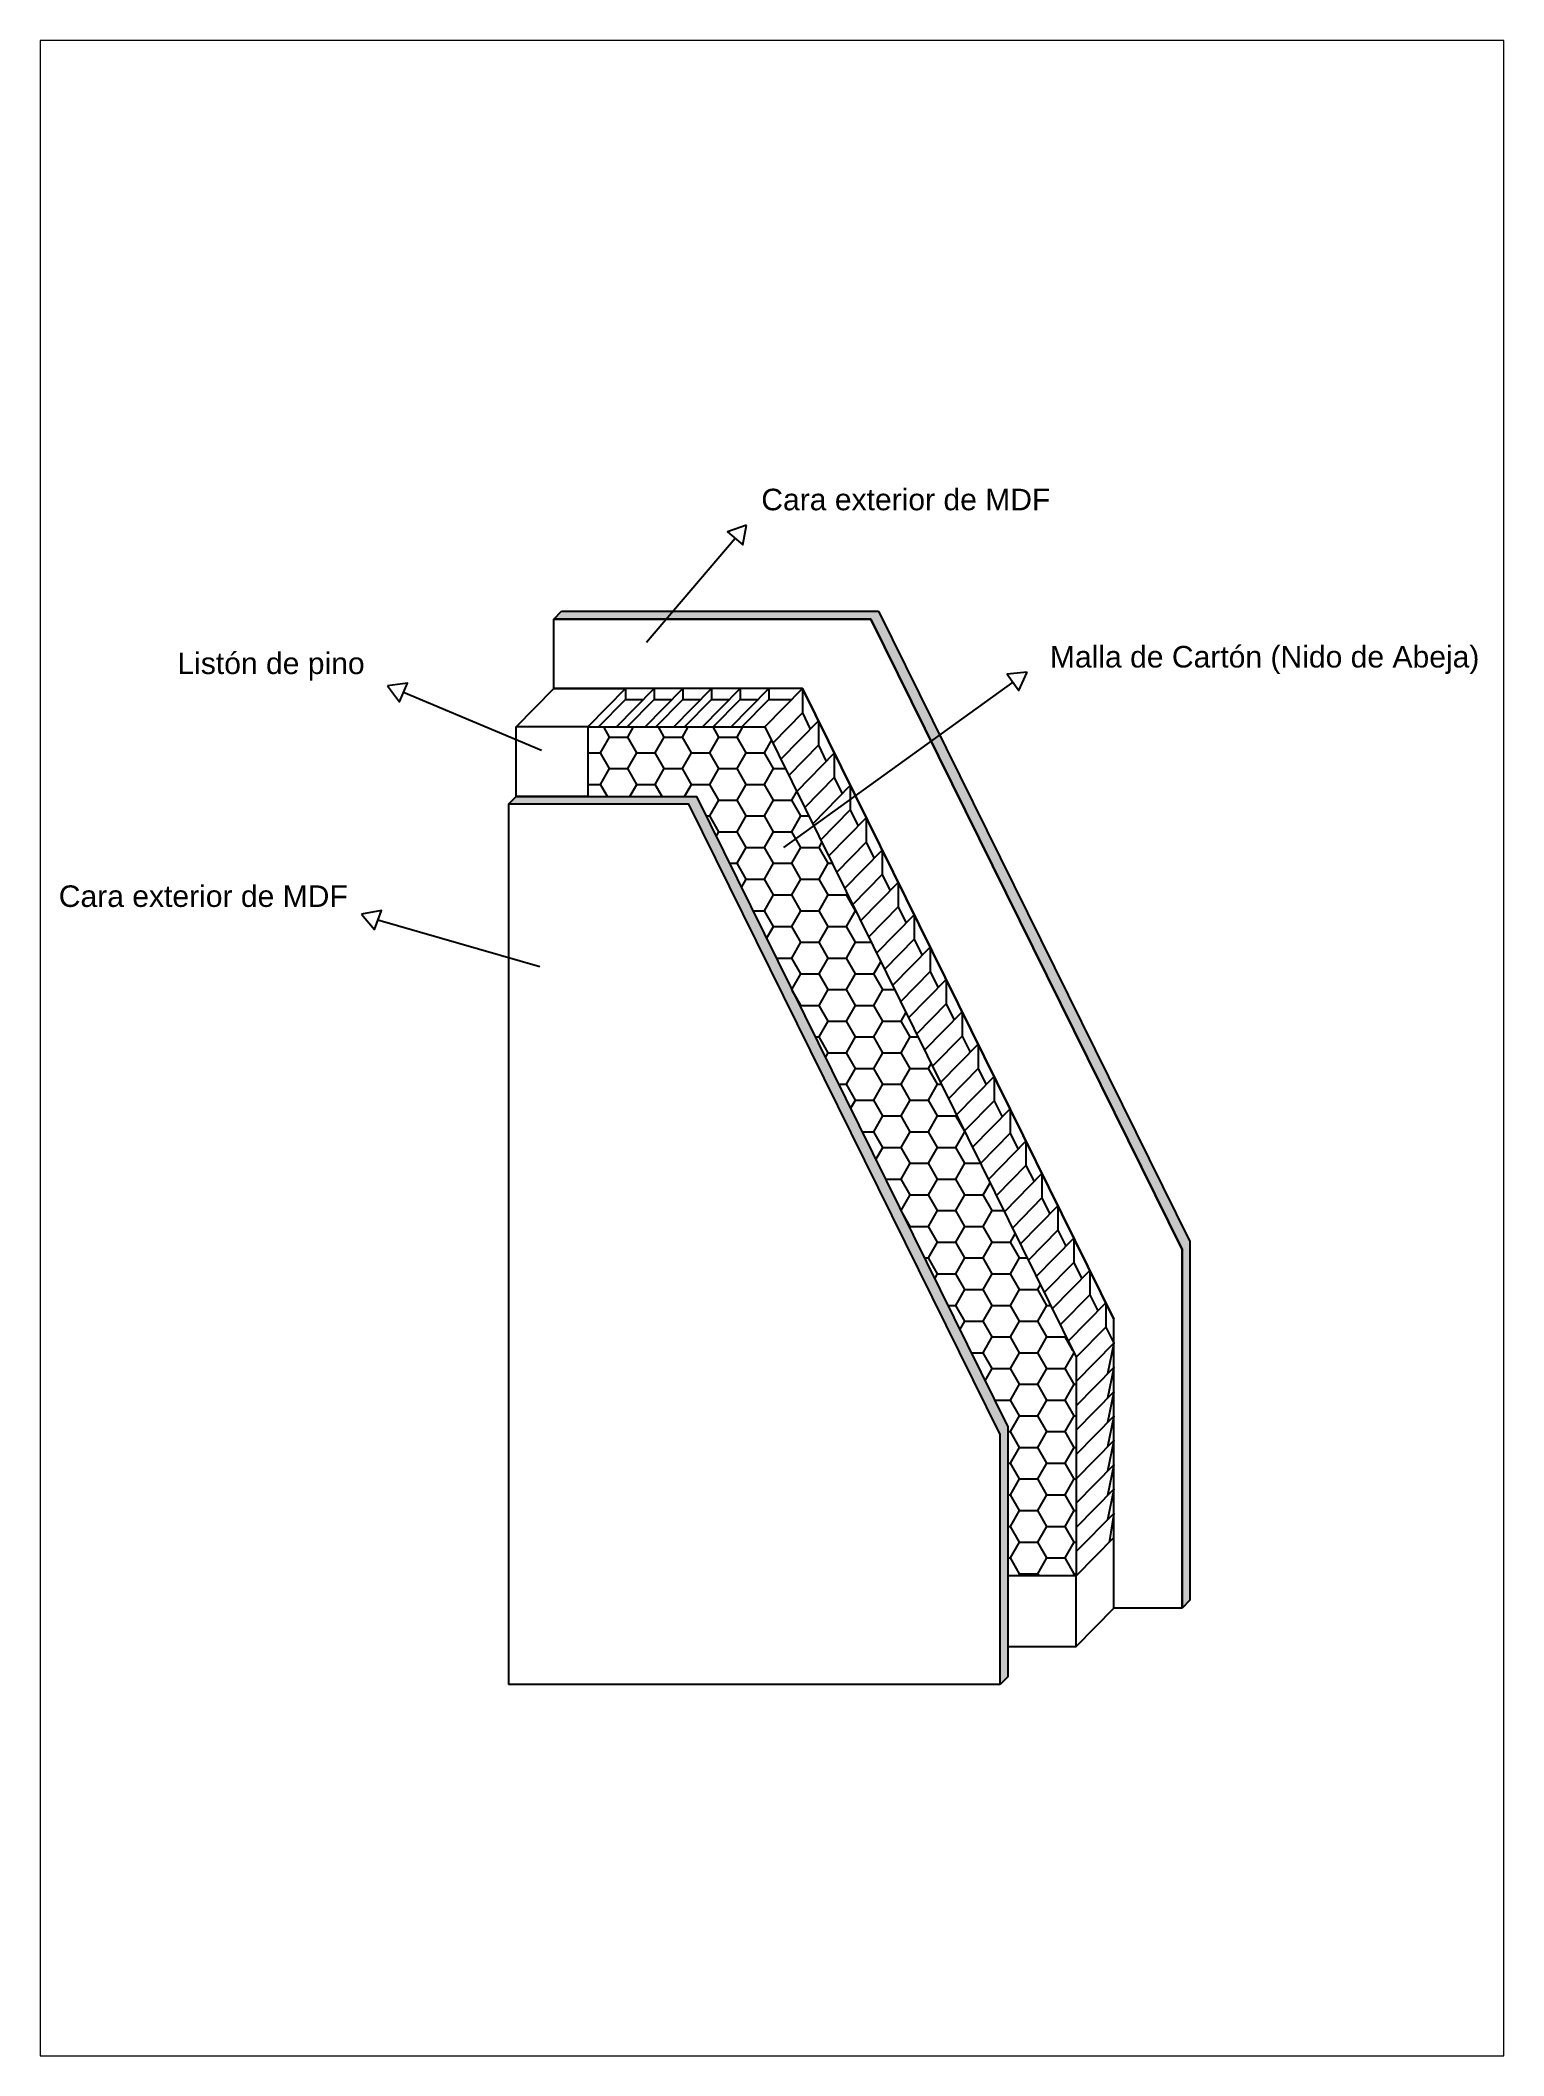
# Paper-space layout 'Presentación1' of a CAD drawing. Header units: millimetres. Extents: x 9 to 191, y 0 to 251.
# The model-space entities are those that its viewports show. They can reach past a viewport. Long polylines and large blocks are cut down to what shows.
import ezdxf

# ---------------------------------------------------------------- set-up
doc = ezdxf.new("R2010")
doc.units = ezdxf.units.MM
doc.layers.add('Capa1', color=252, linetype='Continuous')
doc.layers.add('Capa3', color=7, linetype='Continuous', plot=False)
doc.styles.get("Standard").update_dxf_attribs({"font": 'txt.shx'})

msp = doc.modelspace()

# ---------------------------------------------------------------- hatches: boundary and pattern name
at = {"layer": 'Capa1'}
for points in [[(1063.1, 2484.8), (1073.7, 2495.6), (1515.5, 2495.6), (1504.9, 2484.8)], [(1939.1, 1106.7), (1939.1, 1606.4), (1504.9, 2484.8), (1515.5, 2495.6), (1949.7, 1617.3), (1949.7, 1117.5)], [(1685.5, 1000), (1685.5, 1348.4), (1251.3, 2226.8), (1000, 2226.8), (1010.6, 2237.6), (1261.9, 2237.6), (1696.1, 1359.2), (1696.1, 1010.8)]]:
    msp.add_hatch(color=256, dxfattribs=at).paths.add_polyline_path(points)
h = msp.add_hatch(dxfattribs=at)
h.set_pattern_fill('HONEY', color=256, scale=8, style=0)
h.set_pattern_definition([(0, (-2516.802, 384.66), (38.1, 21.99704), [25.4, -50.8]), (120, (-2516.802, 384.66), (-38.1, 21.99705), [25.4, -50.8]), (60, (-2516.802, 384.66), (5e-06, 43.99409), [-50.8, 25.4])])
h.paths.add_polyline_path([(1110.6, 2334.5), (1110.6, 2237.6), (1261.9, 2237.6), (1696.1, 1359.2), (1696.1, 1151.5), (1791.4, 1151.5), (1791.4, 1456.2), (1357.2, 2334.5)])

# ---------------------------------------------------------------- linework, layer by layer
for p, q in [((1192.3, 2452.5), (1315.9, 2597.3)), ((1063.1, 2484.8), (1073.7, 2495.6)), ((1504.9, 2484.8), (1063.1, 2484.8)), ((1073.7, 2495.6), (1515.5, 2495.6)), ((1515.5, 2495.6), (1949.7, 1617.3)), ((1383.6, 2166.3), (1703.2, 2396.7)), ((1409.6, 2387.9), (1843.8, 1509.5)), ((1046.1, 2301.6), (853.7, 2382.3)), ((1110.6, 2334.5), (1010.6, 2334.5)), ((1357.2, 2334.5), (1791.4, 1456.2)), ((1357.2, 2334.5), (1791.4, 1456.2)), ((1000, 2226.8), (1000, 1000)), ((1043.8, 2000.1), (818.1, 2065.4)), ((1939.1, 1106.7), (1939.1, 1606.4)), ((1949.7, 1617.3), (1949.7, 1117.5)), ((1791.4, 1456.2), (1791.4, 1151.5)), ((1791.4, 1053.3), (1791.4, 1151.5)), ((1949.7, 1117.5), (1939.1, 1106.7)), ((1685.5, 1000), (1000, 1000))]:
    msp.add_line(p, q)
for points in [[(1331.7, 2615.8), (1305.2, 2606.4), (1326.6, 2588.2)], [(1939.1, 1106.7), (1843.8, 1106.7), (1843.8, 1509.5), (1409.6, 2387.9), (1063.1, 2387.9), (1063.1, 2484.8), (1504.9, 2484.8), (1939.1, 1606.4)], [(831.3, 2391.7), (848.2, 2369.4), (859.1, 2395.3)], [(1163.1, 2387.9), (1110.6, 2334.5), (1110.6, 2237.6), (1010.6, 2237.6), (1010.6, 2334.5), (1063.1, 2387.9)], [(1722.9, 2410.9), (1695, 2408.1), (1711.4, 2385.3)], [(1685.5, 1000), (1685.5, 1348.4), (1251.3, 2226.8), (1000, 2226.8), (1010.6, 2237.6), (1261.9, 2237.6), (1696.1, 1359.2), (1696.1, 1010.8)], [(795.2, 2073.7), (813.3, 2052.2), (822.8, 2078.6)], [(1696.1, 1151.5), (1696.1, 1053.3), (1791.4, 1053.3), (1843.8, 1106.7), (1843.8, 1204.9), (1791.4, 1151.5)]]:
    msp.add_lwpolyline(points, close=True)
for p, q in [((1939.1, 1606.4), (1504.9, 2484.8)), ((1150.6, 2334.5), (1203.1, 2387.9)), ((1163.1, 2387.9), (1163.1, 2372.9)), ((1190.6, 2334.5), (1243.1, 2387.9)), ((1203.1, 2387.9), (1203.1, 2372.9)), ((1230.6, 2334.5), (1283.1, 2387.9)), ((1243.1, 2387.9), (1243.1, 2372.9)), ((1270.6, 2334.5), (1323.1, 2387.9)), ((1283.1, 2387.9), (1283.1, 2372.9)), ((1310.6, 2334.5), (1363.1, 2387.9)), ((1323.1, 2387.9), (1323.1, 2372.9)), ((1409.6, 2387.9), (1357.2, 2334.5)), ((1363.1, 2387.9), (1363.1, 2372.9)), ((1409.6, 2387.9), (1409.6, 2354)), ((1125.4, 2334.5), (1163.1, 2372.9)), ((1163.1, 2372.9), (1188.3, 2372.9)), ((1165.4, 2334.5), (1203.1, 2372.9)), ((1203.1, 2372.9), (1228.3, 2372.9)), ((1205.4, 2334.5), (1243.1, 2372.9)), ((1243.1, 2372.9), (1268.3, 2372.9)), ((1245.4, 2334.5), (1283.1, 2372.9)), ((1283.1, 2372.9), (1308.3, 2372.9)), ((1285.4, 2334.5), (1323.1, 2372.9)), ((1323.1, 2372.9), (1348.3, 2372.9)), ((1325.4, 2334.5), (1363.1, 2372.9)), ((1363.1, 2372.9), (1394.9, 2372.9)), ((1110.6, 2334.5), (1357.2, 2334.5)), ((1409.6, 2354), (1368.3, 2312)), ((1431.9, 2342.8), (1379.4, 2289.5)), ((1409.6, 2354), (1420.7, 2331.5)), ((1431.9, 2342.8), (1431.9, 2309)), ((1431.9, 2309), (1390.6, 2267)), ((1431.9, 2309), (1443, 2286.5)), ((1454.1, 2297.8), (1401.7, 2244.4)), ((1454.1, 2297.8), (1454.1, 2263.9)), ((1454.1, 2263.9), (1412.8, 2221.9)), ((1476.4, 2252.7), (1424, 2199.4)), ((1454.1, 2263.9), (1465.3, 2241.4)), ((1476.4, 2252.7), (1476.4, 2218.9)), ((1476.4, 2218.9), (1435.1, 2176.9)), ((1476.4, 2218.9), (1487.5, 2196.4)), ((1498.7, 2207.7), (1446.2, 2154.3)), ((1498.7, 2207.7), (1498.7, 2173.8)), ((1498.7, 2173.8), (1457.4, 2131.8)), ((1520.9, 2162.6), (1468.5, 2109.3)), ((1498.7, 2173.8), (1509.8, 2151.3)), ((1520.9, 2162.6), (1520.9, 2128.8)), ((1520.9, 2128.8), (1479.6, 2086.8)), ((1543.2, 2117.6), (1490.8, 2064.3)), ((1520.9, 2128.8), (1532.1, 2106.3)), ((1543.2, 2117.6), (1543.2, 2083.8)), ((1543.2, 2083.8), (1501.9, 2041.7)), ((1543.2, 2083.8), (1554.3, 2061.2)), ((1565.5, 2072.6), (1513, 2019.2)), ((1565.5, 2072.6), (1565.5, 2038.7)), ((1565.5, 2038.7), (1524.2, 1996.7)), ((1587.7, 2027.5), (1535.3, 1974.2)), ((1565.5, 2038.7), (1576.6, 2016.2)), ((1587.7, 2027.5), (1587.7, 1993.7)), ((1587.7, 1993.7), (1546.4, 1951.6)), ((1610, 1982.5), (1557.6, 1929.1)), ((1587.7, 1993.7), (1598.9, 1971.1)), ((1610, 1982.5), (1610, 1948.6)), ((1610, 1948.6), (1568.7, 1906.6)), ((1610, 1948.6), (1621.1, 1926.1)), ((1632.3, 1937.4), (1579.8, 1884.1)), ((1632.3, 1937.4), (1632.3, 1903.6)), ((1632.3, 1903.6), (1591, 1861.6)), ((1654.5, 1892.4), (1602.1, 1839)), ((1632.3, 1903.6), (1643.4, 1881.1)), ((1654.5, 1892.4), (1654.5, 1858.5)), ((1654.5, 1858.5), (1613.2, 1816.5)), ((1654.5, 1858.5), (1665.7, 1836)), ((1676.8, 1847.3), (1624.4, 1794)), ((1676.8, 1847.3), (1676.8, 1813.5)), ((1676.8, 1813.5), (1635.5, 1771.5)), ((1699.1, 1802.3), (1646.6, 1748.9)), ((1676.8, 1813.5), (1687.9, 1791)), ((1699.1, 1802.3), (1699.1, 1768.4)), ((1699.1, 1768.4), (1657.8, 1726.4)), ((1721.3, 1757.2), (1668.9, 1703.9)), ((1699.1, 1768.4), (1710.2, 1745.9)), ((1721.3, 1757.2), (1721.3, 1723.4)), ((1721.3, 1723.4), (1680, 1681.4)), ((1721.3, 1723.4), (1732.5, 1700.9)), ((1743.6, 1712.2), (1691.2, 1658.9)), ((1743.6, 1712.2), (1743.6, 1678.4)), ((1743.6, 1678.4), (1702.3, 1636.3)), ((1765.9, 1667.2), (1713.4, 1613.8)), ((1743.6, 1678.4), (1754.7, 1655.8)), ((1765.9, 1667.2), (1765.9, 1633.3)), ((1765.9, 1633.3), (1724.6, 1591.3)), ((1765.9, 1633.3), (1777, 1610.8)), ((1788.1, 1622.1), (1735.7, 1568.8)), ((1788.1, 1622.1), (1788.1, 1588.3)), ((1788.1, 1588.3), (1746.8, 1546.2)), ((1810.4, 1577.1), (1758, 1523.7)), ((1788.1, 1588.3), (1799.3, 1565.7)), ((1810.4, 1577.1), (1810.4, 1543.2)), ((1810.4, 1543.2), (1769.1, 1501.2)), ((1832.7, 1532), (1780.2, 1478.7)), ((1810.4, 1543.2), (1821.5, 1520.7)), ((1832.7, 1532), (1832.7, 1498.2)), ((1832.7, 1498.2), (1791.4, 1456.2)), ((1832.7, 1498.2), (1843.8, 1475.7)), ((1843.8, 1475.7), (1791.4, 1422.3)), ((1843.8, 1475.7), (1835, 1432.9)), ((1843.8, 1441.8), (1791.4, 1388.5)), ((1843.8, 1441.8), (1835, 1399)), ((1843.8, 1408), (1791.4, 1354.6)), ((1843.8, 1408), (1835, 1365.2)), ((1843.8, 1374.1), (1791.4, 1320.8)), ((1843.8, 1374.1), (1835, 1331.3)), ((1843.8, 1340.3), (1791.4, 1286.9)), ((1843.8, 1340.3), (1835, 1297.5)), ((1843.8, 1306.4), (1791.4, 1253.1)), ((1843.8, 1306.4), (1835, 1263.6)), ((1843.8, 1272.6), (1791.4, 1219.2)), ((1843.8, 1272.6), (1835, 1229.8)), ((1843.8, 1238.7), (1791.4, 1185.4)), ((1843.8, 1238.7), (1837, 1197.9))]:
    msp.add_line(p, q, dxfattribs=at)

# ---------------------------------------------------------------- texts
at = {"char_height": 30, "attachment_point": 1}
for s, insert, width in [('{\\fArial|b0|i0|c0|p34;Cara exterior de MDF}', (1352.4, 2666.4), 427.03), ('{\\fArial|b0|i0|c0|p34;Malla de Cartón (Nido de Abeja)}', (1754.6, 2447.3), 655.914), ('{\\fArial|b0|i0|c0|p34;Listón de pino}', (538.6, 2438.2), 297.522), ('{\\fArial|b0|i0|c0|p34;Cara exterior de MDF}', (373.2, 2113.7), 427.03)]:
    msp.add_mtext(s, dxfattribs=dict(at, insert=insert, width=width))

psp = doc.layouts.new('Presentación1')

# ---------------------------------------------------------------- viewports
at = {"layer": 'Capa3'}
psp.add_viewport(center=(99.73, 125.68), size=(181.87, 250.405), view_center_point=(1367.29, 1887.07), view_height=2808.256, dxfattribs=at)

doc.saveas('drawing.dxf')
